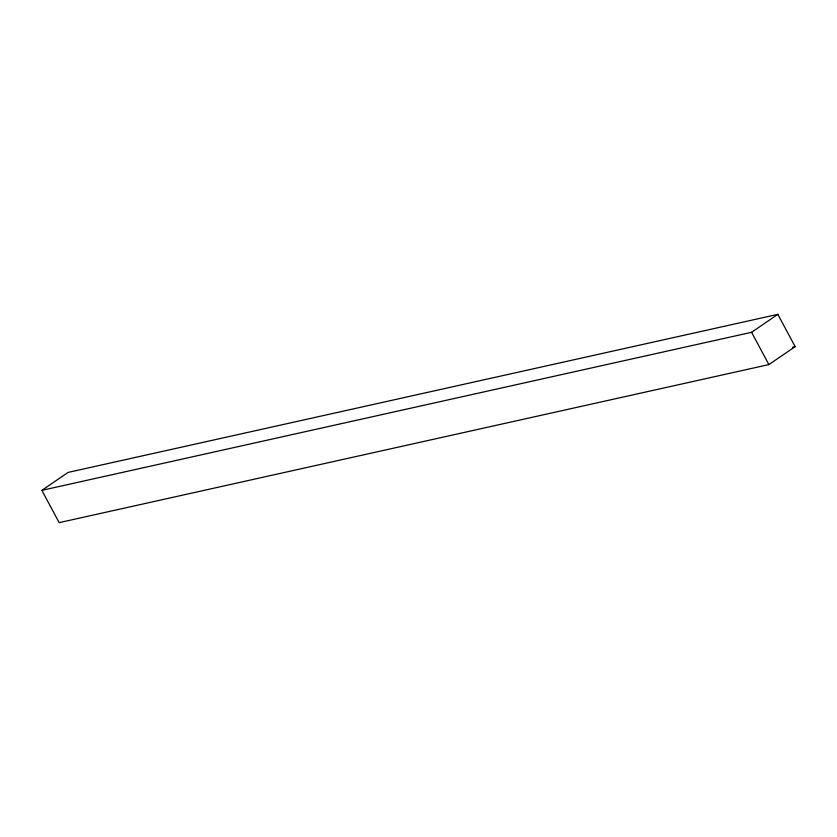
<?xml version="1.0" encoding="UTF-8"?>
<svg xmlns="http://www.w3.org/2000/svg" width="837" height="837" viewBox="0 0 837 837"><rect width="100%" height="100%" fill="white"/><g stroke="black" fill="none" stroke-linecap="round" stroke-linejoin="round"><path stroke-width="1.26" d="M41.85 490.346L68.111 472.413L777.835 314.356L795.15 346.654L768.889 364.587L59.165 522.644L41.85 490.346L751.574 332.299L777.835 314.356M792.597 347.219L795.15 346.654M751.574 332.299L768.889 364.587"/></g></svg>
